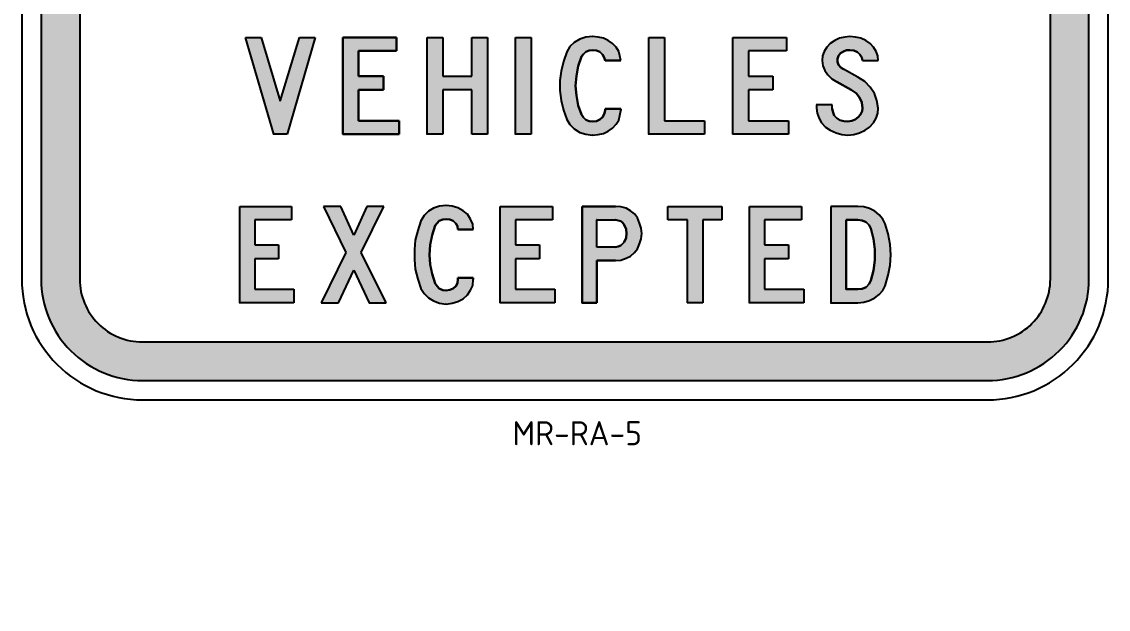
# Model space of a CAD drawing. Extents: x 171 to 284, y 140 to 262.
# Drawn here: x 171.2 to 283.7, y 140.3 to 201.2 of the extents above; entities that cross this region are included whole.
import ezdxf

# ---------------------------------------------------------------- set-up
doc = ezdxf.new("R2010")
doc.units = 0
doc.header["$MEASUREMENT"] = 0
doc.linetypes.add('CENTERX2', pattern=[101.6, 63.5, -12.7, 12.7, -12.7])
doc.layers.get('0').update_dxf_attribs({"linetype": 'CONTINUOUS'})
doc.layers.add('L35', color=3, linetype='CONTINUOUS')
doc.layers.add('T25', color=1, linetype='CONTINUOUS')
doc.styles.add('ISO', font='iso3098b.shx')

msp = doc.modelspace()

# ---------------------------------------------------------------- hatches: boundary and pattern name
at = {"layer": 'T25', "linetype": 'CENTERX2'}
h = msp.add_hatch(color=256, dxfattribs=at)
edge = h.paths.add_edge_path(flags=16)
edge.add_line((183.7, 168.02), (271.2, 168.02))
edge.add_arc((271.2, 174.52), 6.5, 270, 360)
edge.add_line((277.7, 174.52), (277.7, 249.52))
edge.add_arc((271.2, 249.52), 6.5, 0, 90)
edge.add_line((271.2, 256.02), (183.7, 256.02))
edge.add_arc((183.7, 249.52), 6.5, 90, 180)
edge.add_line((177.2, 249.52), (177.2, 174.52))
edge.add_arc((183.7, 174.52), 6.5, 180, 270)
edge = h.paths.add_edge_path()
edge.add_line((183.7, 164.02), (271.2, 164.02))
edge.add_arc((271.2, 174.52), 10.5, 270, 360)
edge.add_line((281.7, 174.52), (281.7, 249.52))
edge.add_arc((271.2, 249.52), 10.5, 0, 90)
edge.add_line((271.2, 260.02), (183.7, 260.02))
edge.add_arc((183.7, 249.52), 10.5, 90, 180)
edge.add_line((173.2, 249.52), (173.2, 174.52))
edge.add_arc((183.7, 174.52), 10.5, 180, 270)
h = msp.add_hatch(color=256, dxfattribs=at)
h.paths.add_polyline_path([(188.37, 246.94), (187.95, 247.23), (188.37, 247.52), (188.72, 247.87), (189.01, 248.29), (189.2, 248.74), (189.3, 249.22), (189.3, 249.7), (189.2, 250.15), (189.04, 250.6), (188.75, 251.02), (188.43, 251.38), (188.02, 251.63), (187.57, 251.86), (187.08, 251.99), (186.57, 252.02), (183.13, 252.02), (183.13, 242.03), (186.7, 242.03), (187.21, 242.06), (187.69, 242.19), (188.14, 242.41), (188.53, 242.7), (188.88, 243.02), (189.14, 243.44), (189.33, 243.89), (189.46, 244.34), (189.46, 244.82), (189.43, 245.3), (189.27, 245.75), (189.04, 246.17), (188.75, 246.59)])
edge = h.paths.add_edge_path(flags=16)
edge.add_line((186.57, 252.02), (186.54, 252.02))
edge.add_line((186.57, 252.02), (186.54, 252.02))
h.paths.add_polyline_path([(186.83, 246.43), (186.47, 246.52), (184.74, 246.52), (184.74, 243.44), (186.7, 243.44), (186.96, 243.47), (187.24, 243.57), (187.44, 243.73), (187.6, 243.92), (187.76, 244.31), (187.82, 244.73), (187.79, 245.14), (187.66, 245.53), (187.44, 245.91), (187.15, 246.24)], flags=16)
h.paths.add_polyline_path([(186.76, 247.97), (187.02, 248.13), (187.31, 248.39), (187.53, 248.71), (187.66, 249.06), (187.69, 249.42), (187.63, 249.77), (187.5, 250.12), (187.34, 250.32), (187.12, 250.48), (186.86, 250.6), (186.57, 250.64), (184.74, 250.64), (184.74, 247.94), (186.47, 247.94)], flags=16)
edge = h.paths.add_edge_path(flags=16)
edge.add_line((186.57, 250.64), (186.54, 250.64))
edge.add_line((186.57, 250.64), (186.54, 250.64))
edge = h.paths.add_edge_path(flags=16)
edge.add_line((187.95, 247.23), (187.92, 247.23))
edge.add_line((188.75, 251.02), (188.72, 251.02))
edge.add_line((186.47, 246.52), (186.44, 246.52))
edge.add_line((187.02, 248.13), (186.99, 248.13))
edge.add_line((187.5, 250.12), (187.47, 250.12))
h.paths.add_polyline_path([(175.79, 153.24), (178.49, 153.24), (178.49, 148.74), (175.79, 148.74)], flags=9)
h = msp.add_hatch(color=256, dxfattribs=at)
h.paths.add_polyline_path([(236.07, 233.15), (236.07, 225.93), (237.43, 225.93), (237.83, 225.98), (238.19, 226.11), (238.51, 226.29), (238.78, 226.56), (238.91, 226.83), (239.23, 227.91), (239.41, 229), (239.41, 230.08), (239.23, 231.16), (238.91, 232.24), (238.78, 232.51), (238.51, 232.79), (238.19, 232.97), (237.83, 233.1), (237.43, 233.15)], flags=16)
h.paths.add_polyline_path([(234.36, 234.54), (234.36, 224.53), (237.43, 224.53), (238.1, 224.58), (238.78, 224.76), (239.36, 225.03), (239.86, 225.39), (240.27, 225.84), (240.54, 226.34), (240.85, 227.24), (241.08, 228.14), (241.21, 229.09), (241.21, 229.99), (241.08, 230.94), (240.85, 231.84), (240.54, 232.74), (240.27, 233.24), (239.86, 233.69), (239.36, 234.05), (238.78, 234.32), (238.1, 234.45), (237.43, 234.54)])
edge = h.paths.add_edge_path()
edge.add_line((236.07, 225.93), (236.03, 225.93))
edge.add_line((234.36, 224.53), (234.31, 224.53))
h.paths.add_polyline_path([(259.28, 144.84), (265.61, 144.84), (265.61, 140.34), (259.28, 140.34)], flags=9)
h = msp.add_hatch(color=256, dxfattribs=at)
h.paths.add_polyline_path([(198.68, 189.53), (197.29, 189.53), (194.35, 199.55), (195.98, 199.55), (197.96, 192.96), (199.95, 199.55), (201.57, 199.55)])
h.paths.add_polyline_path([(223.94, 189.53), (222.32, 189.53), (222.32, 199.55), (223.94, 199.55)])
h.paths.add_polyline_path([(214.79, 189.53), (213.16, 189.53), (213.16, 199.55), (214.79, 199.55), (214.79, 195.53), (217.81, 195.53), (217.81, 199.55), (219.43, 199.55), (219.43, 189.53), (217.81, 189.53), (217.81, 194.13), (214.79, 194.13)])
h.paths.add_polyline_path([(250.59, 189.53), (244.82, 189.53), (244.82, 199.55), (250.37, 199.55), (250.37, 198.15), (246.45, 198.15), (246.45, 195.53), (248.97, 195.53), (248.97, 194.13), (246.45, 194.13), (246.45, 190.93), (250.59, 190.93)])
h.paths.add_polyline_path([(241.89, 189.53), (236.12, 189.53), (236.12, 199.55), (237.74, 199.55), (237.74, 190.93), (241.89, 190.93)])
edge = h.paths.add_edge_path()
edge.add_line((197.29, 189.53), (197.24, 189.53))
edge.add_line((222.32, 189.53), (222.27, 189.53))
edge.add_line((213.16, 189.53), (213.12, 189.53))
edge.add_line((244.82, 189.53), (244.78, 189.53))
edge.add_line((236.12, 189.53), (236.07, 189.53))
for points in [[(208.65, 195.53), (206.08, 195.53), (206.08, 198.15), (210, 198.15), (210, 199.55), (204.46, 199.55), (204.46, 189.53), (210.28, 189.53), (210.28, 190.93), (206.08, 190.93), (206.08, 194.13), (208.65, 194.13)], [(228.63, 195.58), (228.81, 196.57), (229.17, 197.56), (229.35, 197.83), (229.62, 198.06), (229.94, 198.19), (230.3, 198.24), (230.71, 198.19), (231.07, 198.06), (231.34, 197.79), (231.52, 197.47), (231.61, 197.16), (233.23, 197.16), (233.14, 197.65), (233.01, 198.1), (232.74, 198.55), (232.37, 198.92), (231.92, 199.23), (231.43, 199.46), (230.89, 199.59), (230.3, 199.64), (229.62, 199.59), (228.99, 199.37), (228.41, 199.01), (227.95, 198.6), (227.64, 198.06), (227.28, 197.07), (227.05, 196.07), (226.92, 195.08), (226.92, 194.04), (227.05, 193.01), (227.28, 192.01), (227.64, 191.07), (227.95, 190.53), (228.41, 190.08), (228.99, 189.71), (229.62, 189.53), (230.3, 189.44), (230.89, 189.49), (231.43, 189.62), (231.92, 189.85), (232.37, 190.17), (232.74, 190.57), (233.01, 190.98), (233.14, 191.47), (233.23, 191.97), (233.23, 192.15), (233.19, 192.15), (231.61, 192.15), (231.61, 191.97), (231.52, 191.61), (231.34, 191.29), (231.07, 191.07), (230.71, 190.89), (230.3, 190.84), (229.94, 190.89), (229.62, 191.02), (229.35, 191.25), (229.17, 191.56), (228.81, 192.51), (228.63, 193.55), (228.54, 194.54)], [(256.28, 196.25), (256.01, 196.43), (255.78, 196.71), (255.65, 197.02), (255.65, 197.34), (255.78, 197.65), (255.96, 197.92), (256.28, 198.1), (256.59, 198.24), (256.95, 198.24), (257.36, 198.19), (257.72, 198.01), (257.99, 197.79), (258.17, 197.47), (258.26, 197.16), (259.89, 197.16), (259.84, 197.65), (259.66, 198.1), (259.39, 198.55), (259.03, 198.92), (258.58, 199.23), (258.08, 199.46), (257.54, 199.59), (256.95, 199.64), (256.41, 199.59), (255.87, 199.46), (255.38, 199.23), (254.92, 198.92), (254.56, 198.55), (254.29, 198.1), (254.11, 197.65), (254.07, 197.16), (254.16, 196.61), (254.34, 196.12), (254.65, 195.67), (255.06, 195.26), (255.6, 194.95), (257.09, 194.13), (257.59, 193.77), (257.95, 193.32), (258.17, 192.83), (258.26, 192.24), (258.22, 191.92), (258.04, 191.56), (257.81, 191.29), (257.5, 191.07), (257.13, 190.93), (256.73, 190.84), (256.32, 190.89), (255.92, 190.98), (255.6, 191.2), (255.33, 191.47), (255.2, 191.79), (255.1, 192.15), (255.1, 192.56), (253.48, 192.56), (253.48, 192.24), (253.57, 191.7), (253.75, 191.16), (254.02, 190.71), (254.43, 190.26), (254.92, 189.94), (255.51, 189.67), (256.1, 189.49), (256.73, 189.44), (257.36, 189.49), (257.95, 189.67), (258.53, 189.94), (258.98, 190.26), (259.39, 190.71), (259.66, 191.2), (259.84, 191.7), (259.89, 192.24), (259.75, 193.01), (259.48, 193.73), (259.03, 194.4), (258.49, 194.99), (257.77, 195.44)], [(213.7, 179.07), (214.02, 180.06), (214.2, 180.33), (214.42, 180.56), (214.79, 180.69), (215.15, 180.74), (215.51, 180.69), (215.87, 180.56), (216.14, 180.29), (216.32, 180.02), (216.36, 179.66), (217.94, 179.66), (217.9, 180.2), (217.67, 180.74), (217.36, 181.24), (216.9, 181.6), (216.36, 181.91), (215.78, 182.09), (215.15, 182.14), (214.47, 182.09), (213.84, 181.87), (213.3, 181.55), (212.85, 181.1), (212.53, 180.56), (212.21, 179.57), (211.94, 178.57), (211.85, 177.58), (211.85, 176.55), (211.94, 175.55), (212.21, 174.52), (212.53, 173.57), (212.85, 173.03), (213.3, 172.58), (213.84, 172.26), (214.47, 172.04), (215.15, 171.94), (215.78, 172.04), (216.36, 172.22), (216.9, 172.49), (217.36, 172.89), (217.67, 173.39), (217.9, 173.88), (217.94, 174.47), (217.94, 174.65), (217.9, 174.65), (216.36, 174.65), (216.36, 174.47), (216.32, 174.11), (216.14, 173.79), (215.87, 173.57), (215.51, 173.43), (215.15, 173.34), (214.79, 173.39), (214.42, 173.57), (214.2, 173.79), (214.02, 174.06), (213.7, 175.06), (213.48, 176.05), (213.43, 177.04), (213.48, 178.08)]]:
    msp.add_hatch(color=256, dxfattribs=at).paths.add_polyline_path(points)
h = msp.add_hatch(color=256, dxfattribs=at)
h.paths.add_polyline_path([(205.58, 175.46), (207.16, 172.08), (208.92, 172.08), (206.35, 177.27), (208.7, 182.05), (206.94, 182.05), (205.58, 179.07), (204.23, 182.05), (202.43, 182.05), (204.77, 177.27), (202.2, 172.08), (204.01, 172.08)])
h.paths.add_polyline_path([(199.36, 172.08), (193.77, 172.08), (193.77, 182.05), (199.14, 182.05), (199.14, 180.65), (195.35, 180.65), (195.35, 178.08), (197.78, 178.08), (197.78, 176.64), (195.35, 176.64), (195.35, 173.48), (199.36, 173.48)])
h.paths.add_polyline_path([(226.38, 172.08), (220.74, 172.08), (220.74, 182.05), (226.15, 182.05), (226.15, 180.65), (222.32, 180.65), (222.32, 178.08), (224.8, 178.08), (224.8, 176.64), (222.32, 176.64), (222.32, 173.48), (226.38, 173.48)])
h.paths.add_polyline_path([(252.17, 172.08), (246.54, 172.08), (246.54, 182.05), (251.95, 182.05), (251.95, 180.65), (248.11, 180.65), (248.11, 178.08), (250.59, 178.08), (250.59, 176.64), (248.11, 176.64), (248.11, 173.48), (252.17, 173.48)])
h.paths.add_polyline_path([(241.71, 172.08), (240.13, 172.08), (240.13, 180.65), (238.1, 180.65), (238.1, 182.05), (243.69, 182.05), (243.69, 180.65), (241.71, 180.65)])
edge = h.paths.add_edge_path()
edge.add_line((207.16, 172.08), (207.12, 172.08))
edge.add_line((193.77, 172.08), (193.72, 172.08))
edge.add_line((220.74, 172.08), (220.69, 172.08))
edge.add_line((246.54, 172.08), (246.49, 172.08))
edge.add_line((240.13, 172.08), (240.09, 172.08))
h = msp.add_hatch(color=256, dxfattribs=at)
h.paths.add_polyline_path([(234.63, 177.27), (234.95, 177.67), (235.17, 178.17), (235.35, 178.71), (235.4, 179.25), (235.35, 179.79), (235.17, 180.33), (234.95, 180.87), (234.63, 181.28), (234.22, 181.6), (233.77, 181.87), (233.23, 182), (232.69, 182.05), (232.64, 182.05), (229.22, 182.05), (229.22, 172.08), (230.75, 172.08), (230.75, 176.45), (232.69, 176.45), (233.23, 176.5), (233.77, 176.68), (234.22, 176.91)])
h.paths.add_polyline_path([(230.75, 177.85), (230.75, 180.65), (232.69, 180.65), (232.96, 180.6), (233.23, 180.51), (233.41, 180.38), (233.59, 180.15), (233.77, 179.7), (233.82, 179.25), (233.77, 178.8), (233.59, 178.35), (233.41, 178.17), (233.23, 177.99), (232.96, 177.9), (232.69, 177.85)], flags=16)
h = msp.add_hatch(color=256, dxfattribs=at)
h.paths.add_polyline_path([(261.1, 178.12), (260.92, 179.21), (260.61, 180.24), (260.34, 180.74), (259.98, 181.19), (259.52, 181.55), (258.98, 181.82), (258.4, 182), (257.77, 182.05), (254.97, 182.05), (254.97, 172.08), (257.77, 172.08), (258.4, 172.13), (258.98, 172.31), (259.52, 172.58), (259.98, 172.94), (260.34, 173.34), (260.61, 173.84), (260.92, 174.92), (261.1, 175.96), (261.19, 177.04)])
h.paths.add_polyline_path([(256.55, 180.65), (257.77, 180.65), (258.22, 180.6), (258.62, 180.42), (258.94, 180.11), (259.12, 179.75), (259.39, 178.71), (259.52, 177.58), (259.52, 176.5), (259.39, 175.42), (259.12, 174.38), (258.94, 174.02), (258.62, 173.7), (258.22, 173.52), (257.77, 173.48), (256.55, 173.48)], flags=16)

# ---------------------------------------------------------------- linework, layer by layer
at = {"color": 1}
for p, q in [((197.29, 189.53), (194.35, 199.55)), ((194.35, 199.55), (195.98, 199.55)), ((195.98, 199.55), (197.96, 192.96)), ((197.96, 192.96), (199.95, 199.55)), ((201.57, 199.55), (198.68, 189.53)), ((199.95, 199.55), (201.57, 199.55)), ((204.46, 189.53), (204.46, 199.55)), ((204.46, 199.55), (210, 199.55)), ((210, 199.55), (210, 198.15)), ((213.16, 189.53), (213.16, 199.55)), ((213.16, 199.55), (214.79, 199.55)), ((214.79, 199.55), (214.79, 195.53)), ((217.81, 195.53), (217.81, 199.55)), ((217.81, 199.55), (219.43, 199.55)), ((219.43, 199.55), (219.43, 189.53)), ((222.32, 189.53), (222.32, 199.55)), ((222.32, 199.55), (223.94, 199.55)), ((223.94, 199.55), (223.94, 189.53)), ((228.99, 199.37), (228.41, 199.01)), ((229.62, 199.59), (228.99, 199.37)), ((230.3, 199.64), (229.62, 199.59)), ((230.3, 199.64), (230.25, 199.64)), ((230.89, 199.59), (230.3, 199.64)), ((231.43, 199.46), (230.89, 199.59)), ((231.92, 199.23), (231.43, 199.46)), ((232.37, 198.92), (231.92, 199.23)), ((236.12, 189.53), (236.12, 199.55)), ((236.12, 199.55), (237.74, 199.55)), ((237.74, 199.55), (237.74, 190.93)), ((244.82, 189.53), (244.82, 199.55)), ((244.82, 199.55), (250.37, 199.55)), ((250.37, 199.55), (250.37, 198.15)), ((255.38, 199.23), (254.92, 198.92)), ((255.87, 199.46), (255.38, 199.23)), ((256.41, 199.59), (255.87, 199.46)), ((256.95, 199.64), (256.41, 199.59)), ((257.54, 199.59), (256.95, 199.64)), ((258.08, 199.46), (257.54, 199.59)), ((258.58, 199.23), (258.08, 199.46)), ((259.03, 198.92), (258.58, 199.23)), ((210, 198.15), (206.08, 198.15)), ((206.08, 198.15), (206.08, 195.53)), ((227.64, 198.06), (227.28, 197.07)), ((227.64, 198.06), (227.59, 198.06)), ((227.95, 198.6), (227.64, 198.06)), ((228.41, 199.01), (227.95, 198.6)), ((229.62, 198.06), (229.35, 197.83)), ((229.94, 198.19), (229.62, 198.06)), ((230.3, 198.24), (229.94, 198.19)), ((230.71, 198.19), (230.3, 198.24)), ((231.07, 198.06), (230.71, 198.19)), ((231.34, 197.79), (231.07, 198.06)), ((232.74, 198.55), (232.37, 198.92)), ((233.01, 198.1), (232.74, 198.55)), ((233.14, 197.65), (233.01, 198.1)), ((250.37, 198.15), (246.45, 198.15)), ((246.45, 198.15), (246.45, 195.53)), ((254.29, 198.1), (254.11, 197.65)), ((254.56, 198.55), (254.29, 198.1)), ((254.92, 198.92), (254.56, 198.55)), ((256.28, 198.1), (255.96, 197.92)), ((256.59, 198.24), (256.28, 198.1)), ((256.95, 198.24), (256.59, 198.24)), ((256.95, 198.24), (256.91, 198.24)), ((257.36, 198.19), (256.95, 198.24)), ((257.72, 198.01), (257.36, 198.19)), ((257.99, 197.79), (257.72, 198.01)), ((259.39, 198.55), (259.03, 198.92)), ((259.66, 198.1), (259.39, 198.55)), ((259.84, 197.65), (259.66, 198.1)), ((227.28, 197.07), (227.05, 196.07)), ((229.17, 197.56), (228.81, 196.57)), ((229.35, 197.83), (229.17, 197.56)), ((231.52, 197.47), (231.34, 197.79)), ((231.61, 197.16), (231.52, 197.47)), ((233.23, 197.16), (231.61, 197.16)), ((233.23, 197.16), (233.14, 197.65)), ((254.11, 197.65), (254.07, 197.16)), ((254.07, 197.16), (254.16, 196.61)), ((255.78, 197.65), (255.65, 197.34)), ((255.65, 197.34), (255.65, 197.02)), ((255.65, 197.02), (255.78, 196.71)), ((255.96, 197.92), (255.78, 197.65)), ((258.17, 197.47), (257.99, 197.79)), ((258.26, 197.16), (258.17, 197.47)), ((258.26, 197.16), (259.89, 197.16)), ((259.89, 197.16), (259.84, 197.65)), ((227.05, 196.07), (226.92, 195.08)), ((228.81, 196.57), (228.63, 195.58)), ((254.16, 196.61), (254.34, 196.12)), ((254.34, 196.12), (254.65, 195.67)), ((255.78, 196.71), (256.01, 196.43)), ((256.01, 196.43), (256.28, 196.25)), ((256.28, 196.25), (256.23, 196.25)), ((256.28, 196.25), (256.23, 196.25)), ((257.77, 195.44), (256.28, 196.25)), ((206.08, 195.53), (208.65, 195.53)), ((208.65, 195.53), (208.65, 194.13)), ((214.79, 195.53), (217.81, 195.53)), ((226.92, 195.08), (226.92, 194.04)), ((228.63, 195.58), (228.54, 194.54)), ((246.45, 195.53), (248.97, 195.53)), ((248.97, 195.53), (248.97, 194.13)), ((254.65, 195.67), (255.06, 195.26)), ((255.06, 195.26), (255.6, 194.95)), ((255.6, 194.95), (255.56, 194.95)), ((255.6, 194.95), (255.56, 194.95)), ((257.09, 194.13), (255.6, 194.95)), ((258.49, 194.99), (257.77, 195.44)), ((259.03, 194.4), (258.49, 194.99)), ((208.65, 194.13), (206.08, 194.13)), ((206.08, 194.13), (206.08, 190.93)), ((217.81, 194.13), (214.79, 194.13)), ((214.79, 194.13), (214.79, 189.53)), ((217.81, 189.53), (217.81, 194.13)), ((226.92, 194.04), (227.05, 193.01)), ((228.54, 194.54), (228.63, 193.55)), ((228.63, 193.55), (228.81, 192.51)), ((248.97, 194.13), (246.45, 194.13)), ((246.45, 194.13), (246.45, 190.93)), ((257.09, 194.13), (257.04, 194.13)), ((257.59, 193.77), (257.09, 194.13)), ((257.95, 193.32), (257.59, 193.77)), ((259.48, 193.73), (259.03, 194.4)), ((259.75, 193.01), (259.48, 193.73)), ((227.05, 193.01), (227.28, 192.01)), ((228.81, 192.51), (229.17, 191.56)), ((253.48, 192.56), (253.44, 192.56)), ((253.48, 192.56), (253.48, 192.24)), ((255.1, 192.56), (253.48, 192.56)), ((255.1, 192.15), (255.1, 192.56)), ((258.17, 192.83), (257.95, 193.32)), ((258.26, 192.24), (258.17, 192.83)), ((259.89, 192.24), (259.75, 193.01)), ((227.28, 192.01), (227.64, 191.07)), ((229.17, 191.56), (229.35, 191.25)), ((231.07, 191.07), (231.34, 191.29)), ((231.34, 191.29), (231.52, 191.61)), ((231.52, 191.61), (231.61, 191.97)), ((231.61, 191.97), (231.61, 192.15)), ((231.61, 192.15), (233.23, 192.15)), ((233.01, 190.98), (233.14, 191.47)), ((233.14, 191.47), (233.23, 191.97)), ((233.23, 192.15), (233.19, 192.15)), ((233.23, 191.97), (233.19, 191.97)), ((233.23, 191.97), (233.19, 191.97)), ((233.23, 192.15), (233.23, 191.97)), ((253.48, 192.24), (253.57, 191.7)), ((253.57, 191.7), (253.75, 191.16)), ((255.1, 192.15), (255.2, 191.79)), ((255.2, 191.79), (255.33, 191.47)), ((255.33, 191.47), (255.6, 191.2)), ((257.5, 191.07), (257.81, 191.29)), ((257.81, 191.29), (258.04, 191.56)), ((258.04, 191.56), (258.22, 191.92)), ((258.22, 191.92), (258.26, 192.24)), ((258.26, 192.24), (258.22, 192.24)), ((259.66, 191.2), (259.84, 191.7)), ((259.84, 191.7), (259.89, 192.24)), ((206.08, 190.93), (210.28, 190.93)), ((210.28, 190.93), (210.28, 189.53)), ((227.64, 191.07), (227.59, 191.07)), ((227.64, 191.07), (227.95, 190.53)), ((227.95, 190.53), (228.41, 190.08)), ((229.35, 191.25), (229.62, 191.02)), ((229.62, 191.02), (229.94, 190.89)), ((229.94, 190.89), (230.3, 190.84)), ((230.3, 190.84), (230.71, 190.89)), ((230.71, 190.89), (231.07, 191.07)), ((231.92, 189.85), (232.37, 190.17)), ((232.37, 190.17), (232.74, 190.57)), ((232.74, 190.57), (233.01, 190.98)), ((237.74, 190.93), (241.89, 190.93)), ((241.89, 190.93), (241.89, 189.53)), ((246.45, 190.93), (250.59, 190.93)), ((250.59, 190.93), (250.59, 189.53)), ((253.75, 191.16), (254.02, 190.71)), ((254.02, 190.71), (254.43, 190.26)), ((254.43, 190.26), (254.92, 189.94)), ((255.6, 191.2), (255.92, 190.98)), ((255.92, 190.98), (256.32, 190.89)), ((256.32, 190.89), (256.73, 190.84)), ((256.73, 190.84), (256.68, 190.84)), ((256.73, 190.84), (257.13, 190.93)), ((257.13, 190.93), (257.5, 191.07)), ((258.53, 189.94), (258.98, 190.26)), ((258.98, 190.26), (259.39, 190.71)), ((259.39, 190.71), (259.66, 191.2)), ((197.29, 189.53), (197.24, 189.53)), ((198.68, 189.53), (197.29, 189.53)), ((204.46, 189.53), (204.41, 189.53)), ((210.28, 189.53), (204.46, 189.53)), ((213.16, 189.53), (213.12, 189.53)), ((214.79, 189.53), (213.16, 189.53)), ((219.43, 189.53), (217.81, 189.53)), ((222.32, 189.53), (222.27, 189.53)), ((223.94, 189.53), (222.32, 189.53)), ((228.41, 190.08), (228.99, 189.71)), ((228.99, 189.71), (229.62, 189.53)), ((229.62, 189.53), (230.3, 189.44)), ((230.3, 189.44), (230.25, 189.44)), ((230.3, 189.44), (230.89, 189.49)), ((230.89, 189.49), (231.43, 189.62)), ((231.43, 189.62), (231.92, 189.85)), ((236.12, 189.53), (236.07, 189.53)), ((241.89, 189.53), (236.12, 189.53)), ((244.82, 189.53), (244.78, 189.53)), ((250.59, 189.53), (244.82, 189.53)), ((254.92, 189.94), (255.51, 189.67)), ((255.51, 189.67), (256.1, 189.49)), ((256.1, 189.49), (256.73, 189.44)), ((256.73, 189.44), (257.36, 189.49)), ((257.36, 189.49), (257.95, 189.67)), ((257.95, 189.67), (258.53, 189.94)), ((193.77, 172.08), (193.77, 182.05)), ((193.77, 182.05), (199.14, 182.05)), ((199.14, 182.05), (199.14, 180.65)), ((204.23, 182.05), (202.43, 182.05)), ((202.43, 182.05), (204.77, 177.27)), ((205.58, 179.07), (204.23, 182.05)), ((206.94, 182.05), (205.58, 179.07)), ((206.35, 177.27), (208.7, 182.05)), ((208.7, 182.05), (206.94, 182.05)), ((213.3, 181.55), (212.85, 181.1)), ((213.84, 181.87), (213.3, 181.55)), ((214.47, 182.09), (213.84, 181.87)), ((215.15, 182.14), (214.47, 182.09)), ((215.15, 182.14), (215.1, 182.14)), ((215.78, 182.09), (215.15, 182.14)), ((216.36, 181.91), (215.78, 182.09)), ((216.9, 181.6), (216.36, 181.91)), ((217.36, 181.24), (216.9, 181.6)), ((217.67, 180.74), (217.36, 181.24)), ((220.74, 172.08), (220.74, 182.05)), ((220.74, 182.05), (226.15, 182.05)), ((226.15, 182.05), (226.15, 180.65)), ((229.22, 172.08), (229.22, 182.05)), ((229.22, 182.05), (232.69, 182.05)), ((232.69, 182.05), (232.64, 182.05)), ((232.69, 182.05), (232.64, 182.05)), ((233.23, 182), (232.69, 182.05)), ((233.77, 181.87), (233.23, 182)), ((234.22, 181.6), (233.77, 181.87)), ((234.63, 181.28), (234.22, 181.6)), ((234.95, 180.87), (234.63, 181.28)), ((238.1, 180.65), (238.1, 182.05)), ((238.1, 182.05), (243.69, 182.05)), ((243.69, 182.05), (243.69, 180.65)), ((246.54, 172.08), (246.54, 182.05)), ((246.54, 182.05), (251.95, 182.05)), ((251.95, 182.05), (251.95, 180.65)), ((257.77, 182.05), (254.97, 182.05)), ((254.97, 182.05), (254.97, 172.08)), ((258.4, 182), (257.77, 182.05)), ((258.98, 181.82), (258.4, 182)), ((259.52, 181.55), (258.98, 181.82)), ((259.98, 181.19), (259.52, 181.55)), ((260.34, 180.74), (259.98, 181.19)), ((199.14, 180.65), (195.35, 180.65)), ((195.35, 180.65), (195.35, 178.08)), ((212.53, 180.56), (212.21, 179.57)), ((212.53, 180.56), (212.48, 180.56)), ((212.85, 181.1), (212.53, 180.56)), ((214.02, 180.06), (213.7, 179.07)), ((214.2, 180.33), (214.02, 180.06)), ((214.42, 180.56), (214.2, 180.33)), ((214.79, 180.69), (214.42, 180.56)), ((215.15, 180.74), (214.79, 180.69)), ((215.51, 180.69), (215.15, 180.74)), ((215.87, 180.56), (215.51, 180.69)), ((216.14, 180.29), (215.87, 180.56)), ((216.32, 180.02), (216.14, 180.29)), ((216.36, 179.66), (216.32, 180.02)), ((217.9, 180.2), (217.67, 180.74)), ((217.94, 179.66), (217.9, 180.2)), ((226.15, 180.65), (222.32, 180.65)), ((222.32, 180.65), (222.32, 178.08)), ((230.75, 180.65), (230.71, 180.65)), ((230.75, 180.65), (232.69, 180.65)), ((230.75, 177.85), (230.75, 180.65)), ((232.69, 180.65), (232.64, 180.65)), ((232.69, 180.65), (232.64, 180.65)), ((232.96, 180.6), (232.69, 180.65)), ((233.23, 180.51), (232.96, 180.6)), ((233.41, 180.38), (233.23, 180.51)), ((233.59, 180.15), (233.41, 180.38)), ((233.59, 180.15), (233.55, 180.15)), ((233.77, 179.7), (233.59, 180.15)), ((234.95, 180.87), (234.9, 180.87)), ((235.17, 180.33), (234.95, 180.87)), ((235.35, 179.79), (235.17, 180.33)), ((240.13, 180.65), (238.1, 180.65)), ((240.13, 172.08), (240.13, 180.65)), ((243.69, 180.65), (241.71, 180.65)), ((241.71, 180.65), (241.71, 172.08)), ((251.95, 180.65), (248.11, 180.65)), ((248.11, 180.65), (248.11, 178.08)), ((257.77, 180.65), (256.55, 180.65)), ((256.55, 180.65), (256.55, 173.48)), ((258.22, 180.6), (257.77, 180.65)), ((258.62, 180.42), (258.22, 180.6)), ((258.94, 180.11), (258.62, 180.42)), ((259.12, 179.75), (258.94, 180.11)), ((260.61, 180.24), (260.34, 180.74)), ((260.92, 179.21), (260.61, 180.24)), ((212.21, 179.57), (211.94, 178.57)), ((213.7, 179.07), (213.48, 178.08)), ((217.94, 179.66), (216.36, 179.66)), ((233.82, 179.25), (233.77, 179.7)), ((233.77, 178.8), (233.82, 179.25)), ((235.4, 179.25), (235.35, 179.79)), ((235.35, 178.71), (235.4, 179.25)), ((259.39, 178.71), (259.12, 179.75)), ((261.1, 178.12), (260.92, 179.21)), ((195.35, 178.08), (197.78, 178.08)), ((197.78, 178.08), (197.78, 176.64)), ((211.94, 178.57), (211.85, 177.58)), ((213.48, 178.08), (213.43, 177.04)), ((222.32, 178.08), (224.8, 178.08)), ((224.8, 178.08), (224.8, 176.64)), ((232.69, 177.85), (230.75, 177.85)), ((232.69, 177.85), (232.96, 177.9)), ((232.96, 177.9), (233.23, 177.99)), ((233.23, 177.99), (233.41, 178.17)), ((233.41, 178.17), (233.59, 178.35)), ((233.59, 178.35), (233.55, 178.35)), ((233.59, 178.35), (233.77, 178.8)), ((234.95, 177.67), (235.17, 178.17)), ((235.17, 178.17), (235.35, 178.71)), ((248.11, 178.08), (250.59, 178.08)), ((250.59, 178.08), (250.59, 176.64)), ((259.52, 177.58), (259.39, 178.71)), ((261.19, 177.04), (261.1, 178.12)), ((197.78, 176.64), (195.35, 176.64)), ((195.35, 176.64), (195.35, 173.48)), ((204.77, 177.27), (202.2, 172.08)), ((208.92, 172.08), (206.35, 177.27)), ((211.85, 177.58), (211.85, 176.55)), ((213.43, 177.04), (213.48, 176.05)), ((224.8, 176.64), (222.32, 176.64)), ((222.32, 176.64), (222.32, 173.48)), ((233.23, 176.5), (233.77, 176.68)), ((233.77, 176.68), (234.22, 176.91)), ((234.22, 176.91), (234.63, 177.27)), ((234.63, 177.27), (234.95, 177.67)), ((234.95, 177.67), (234.9, 177.67)), ((250.59, 176.64), (248.11, 176.64)), ((248.11, 176.64), (248.11, 173.48)), ((259.52, 176.5), (259.52, 177.58)), ((261.1, 175.96), (261.19, 177.04)), ((211.85, 176.55), (211.94, 175.55)), ((211.94, 175.55), (212.21, 174.52)), ((213.48, 176.05), (213.7, 175.06)), ((232.69, 176.45), (230.75, 176.45)), ((230.75, 176.45), (230.75, 172.08)), ((232.69, 176.45), (233.23, 176.5)), ((259.39, 175.42), (259.52, 176.5)), ((260.92, 174.92), (261.1, 175.96)), ((204.01, 172.08), (205.58, 175.46)), ((205.58, 175.46), (207.16, 172.08)), ((212.21, 174.52), (212.53, 173.57)), ((213.7, 175.06), (214.02, 174.06)), ((216.32, 174.11), (216.36, 174.47)), ((216.36, 174.47), (216.36, 174.65)), ((216.36, 174.65), (217.94, 174.65)), ((217.94, 174.65), (217.9, 174.65)), ((217.94, 174.47), (217.9, 174.47)), ((217.9, 173.88), (217.94, 174.47)), ((217.94, 174.47), (217.9, 174.47)), ((217.94, 174.65), (217.94, 174.47)), ((258.94, 174.02), (259.12, 174.38)), ((259.12, 174.38), (259.39, 175.42)), ((260.61, 173.84), (260.92, 174.92)), ((195.35, 173.48), (199.36, 173.48)), ((199.36, 173.48), (199.36, 172.08)), ((212.53, 173.57), (212.48, 173.57)), ((212.53, 173.57), (212.85, 173.03)), ((214.02, 174.06), (214.2, 173.79)), ((214.2, 173.79), (214.42, 173.57)), ((214.42, 173.57), (214.79, 173.39)), ((214.79, 173.39), (215.15, 173.34)), ((215.15, 173.34), (215.51, 173.43)), ((215.51, 173.43), (215.87, 173.57)), ((215.87, 173.57), (216.14, 173.79)), ((216.14, 173.79), (216.32, 174.11)), ((217.36, 172.89), (217.67, 173.39)), ((217.67, 173.39), (217.9, 173.88)), ((222.32, 173.48), (226.38, 173.48)), ((226.38, 173.48), (226.38, 172.08)), ((248.11, 173.48), (252.17, 173.48)), ((252.17, 173.48), (252.17, 172.08)), ((256.55, 173.48), (256.5, 173.48)), ((256.55, 173.48), (257.77, 173.48)), ((257.77, 173.48), (258.22, 173.52)), ((258.22, 173.52), (258.62, 173.7)), ((258.62, 173.7), (258.94, 174.02)), ((259.98, 172.94), (260.34, 173.34)), ((260.34, 173.34), (260.61, 173.84)), ((212.85, 173.03), (213.3, 172.58)), ((213.3, 172.58), (213.84, 172.26)), ((213.84, 172.26), (214.47, 172.04)), ((215.78, 172.04), (216.36, 172.22)), ((216.36, 172.22), (216.9, 172.49)), ((216.9, 172.49), (217.36, 172.89)), ((257.77, 172.08), (258.4, 172.13)), ((258.4, 172.13), (258.98, 172.31)), ((258.98, 172.31), (259.52, 172.58)), ((259.52, 172.58), (259.98, 172.94)), ((193.77, 172.08), (193.72, 172.08)), ((199.36, 172.08), (193.77, 172.08)), ((202.2, 172.08), (204.01, 172.08)), ((207.16, 172.08), (207.12, 172.08)), ((207.16, 172.08), (208.92, 172.08)), ((214.47, 172.04), (215.15, 171.94)), ((215.15, 171.94), (215.1, 171.94)), ((215.15, 171.94), (215.78, 172.04)), ((220.74, 172.08), (220.69, 172.08)), ((226.38, 172.08), (220.74, 172.08)), ((229.22, 172.08), (229.17, 172.08)), ((230.75, 172.08), (229.22, 172.08)), ((240.13, 172.08), (240.09, 172.08)), ((241.71, 172.08), (240.13, 172.08)), ((246.54, 172.08), (246.49, 172.08)), ((252.17, 172.08), (246.54, 172.08)), ((254.97, 172.08), (254.92, 172.08)), ((254.97, 172.08), (257.77, 172.08))]:
    msp.add_line(p, q, dxfattribs=at)
at = {"layer": 'L35'}
for points in [[(183.7, 162.02), (271.2, 162.02, 0.414214), (283.7, 174.52), (283.7, 249.52, 0.414214), (271.2, 262.02), (183.7, 262.02, 0.414214), (171.2, 249.52), (171.2, 174.52, 0.414214)], [(183.7, 164.02), (271.2, 164.02, 0.414214), (281.7, 174.52), (281.7, 249.52, 0.414214), (271.2, 260.02), (183.7, 260.02, 0.414214), (173.2, 249.52), (173.2, 174.52, 0.414214)], [(183.7, 168.02), (271.2, 168.02, 0.414214), (277.7, 174.52), (277.7, 249.52, 0.414214), (271.2, 256.02), (183.7, 256.02, 0.414214), (177.2, 249.52), (177.2, 174.52, 0.414214)]]:
    msp.add_lwpolyline(points, format="xyb", close=True, dxfattribs=at)
at = {"layer": 'T25', "linetype": 'CENTERX2'}
for points in [[(208.65, 195.53), (206.08, 195.53), (206.08, 198.15), (210, 198.15), (210, 199.55), (204.46, 199.55), (204.46, 189.53), (210.28, 189.53), (210.28, 190.93), (206.08, 190.93), (206.08, 194.13), (208.65, 194.13)], [(228.63, 195.58), (228.81, 196.57), (229.17, 197.56), (229.35, 197.83), (229.62, 198.06), (229.94, 198.19), (230.3, 198.24), (230.71, 198.19), (231.07, 198.06), (231.34, 197.79), (231.52, 197.47), (231.61, 197.16), (233.23, 197.16), (233.14, 197.65), (233.01, 198.1), (232.74, 198.55), (232.37, 198.92), (231.92, 199.23), (231.43, 199.46), (230.89, 199.59), (230.3, 199.64), (229.62, 199.59), (228.99, 199.37), (228.41, 199.01), (227.95, 198.6), (227.64, 198.06), (227.28, 197.07), (227.05, 196.07), (226.92, 195.08), (226.92, 194.04), (227.05, 193.01), (227.28, 192.01), (227.64, 191.07), (227.95, 190.53), (228.41, 190.08), (228.99, 189.71), (229.62, 189.53), (230.3, 189.44), (230.89, 189.49), (231.43, 189.62), (231.92, 189.85), (232.37, 190.17), (232.74, 190.57), (233.01, 190.98), (233.14, 191.47), (233.23, 191.97), (233.23, 192.15), (233.19, 192.15), (231.61, 192.15), (231.61, 191.97), (231.52, 191.61), (231.34, 191.29), (231.07, 191.07), (230.71, 190.89), (230.3, 190.84), (229.94, 190.89), (229.62, 191.02), (229.35, 191.25), (229.17, 191.56), (228.81, 192.51), (228.63, 193.55), (228.54, 194.54)], [(256.28, 196.25), (256.01, 196.43), (255.78, 196.71), (255.65, 197.02), (255.65, 197.34), (255.78, 197.65), (255.96, 197.92), (256.28, 198.1), (256.59, 198.24), (256.95, 198.24), (257.36, 198.19), (257.72, 198.01), (257.99, 197.79), (258.17, 197.47), (258.26, 197.16), (259.89, 197.16), (259.84, 197.65), (259.66, 198.1), (259.39, 198.55), (259.03, 198.92), (258.58, 199.23), (258.08, 199.46), (257.54, 199.59), (256.95, 199.64), (256.41, 199.59), (255.87, 199.46), (255.38, 199.23), (254.92, 198.92), (254.56, 198.55), (254.29, 198.1), (254.11, 197.65), (254.07, 197.16), (254.16, 196.61), (254.34, 196.12), (254.65, 195.67), (255.06, 195.26), (255.6, 194.95), (257.09, 194.13), (257.59, 193.77), (257.95, 193.32), (258.17, 192.83), (258.26, 192.24), (258.22, 191.92), (258.04, 191.56), (257.81, 191.29), (257.5, 191.07), (257.13, 190.93), (256.73, 190.84), (256.32, 190.89), (255.92, 190.98), (255.6, 191.2), (255.33, 191.47), (255.2, 191.79), (255.1, 192.15), (255.1, 192.56), (253.48, 192.56), (253.48, 192.24), (253.57, 191.7), (253.75, 191.16), (254.02, 190.71), (254.43, 190.26), (254.92, 189.94), (255.51, 189.67), (256.1, 189.49), (256.73, 189.44), (257.36, 189.49), (257.95, 189.67), (258.53, 189.94), (258.98, 190.26), (259.39, 190.71), (259.66, 191.2), (259.84, 191.7), (259.89, 192.24), (259.75, 193.01), (259.48, 193.73), (259.03, 194.4), (258.49, 194.99), (257.77, 195.44)], [(213.7, 179.07), (214.02, 180.06), (214.2, 180.33), (214.42, 180.56), (214.79, 180.69), (215.15, 180.74), (215.51, 180.69), (215.87, 180.56), (216.14, 180.29), (216.32, 180.02), (216.36, 179.66), (217.94, 179.66), (217.9, 180.2), (217.67, 180.74), (217.36, 181.24), (216.9, 181.6), (216.36, 181.91), (215.78, 182.09), (215.15, 182.14), (214.47, 182.09), (213.84, 181.87), (213.3, 181.55), (212.85, 181.1), (212.53, 180.56), (212.21, 179.57), (211.94, 178.57), (211.85, 177.58), (211.85, 176.55), (211.94, 175.55), (212.21, 174.52), (212.53, 173.57), (212.85, 173.03), (213.3, 172.58), (213.84, 172.26), (214.47, 172.04), (215.15, 171.94), (215.78, 172.04), (216.36, 172.22), (216.9, 172.49), (217.36, 172.89), (217.67, 173.39), (217.9, 173.88), (217.94, 174.47), (217.94, 174.65), (217.9, 174.65), (216.36, 174.65), (216.36, 174.47), (216.32, 174.11), (216.14, 173.79), (215.87, 173.57), (215.51, 173.43), (215.15, 173.34), (214.79, 173.39), (214.42, 173.57), (214.2, 173.79), (214.02, 174.06), (213.7, 175.06), (213.48, 176.05), (213.43, 177.04), (213.48, 178.08)], [(234.63, 177.27), (234.95, 177.67), (235.17, 178.17), (235.35, 178.71), (235.4, 179.25), (235.35, 179.79), (235.17, 180.33), (234.95, 180.87), (234.63, 181.28), (234.22, 181.6), (233.77, 181.87), (233.23, 182), (232.69, 182.05), (232.64, 182.05), (229.22, 182.05), (229.22, 172.08), (230.75, 172.08), (230.75, 176.45), (232.69, 176.45), (233.23, 176.5), (233.77, 176.68), (234.22, 176.91)], [(261.1, 178.12), (260.92, 179.21), (260.61, 180.24), (260.34, 180.74), (259.98, 181.19), (259.52, 181.55), (258.98, 181.82), (258.4, 182), (257.77, 182.05), (254.97, 182.05), (254.97, 172.08), (257.77, 172.08), (258.4, 172.13), (258.98, 172.31), (259.52, 172.58), (259.98, 172.94), (260.34, 173.34), (260.61, 173.84), (260.92, 174.92), (261.1, 175.96), (261.19, 177.04)], [(230.75, 177.85), (230.75, 180.65), (232.69, 180.65), (232.96, 180.6), (233.23, 180.51), (233.41, 180.38), (233.59, 180.15), (233.77, 179.7), (233.82, 179.25), (233.77, 178.8), (233.59, 178.35), (233.41, 178.17), (233.23, 177.99), (232.96, 177.9), (232.69, 177.85)], [(256.55, 180.65), (257.77, 180.65), (258.22, 180.6), (258.62, 180.42), (258.94, 180.11), (259.12, 179.75), (259.39, 178.71), (259.52, 177.58), (259.52, 176.5), (259.39, 175.42), (259.12, 174.38), (258.94, 174.02), (258.62, 173.7), (258.22, 173.52), (257.77, 173.48), (256.55, 173.48)]]:
    msp.add_lwpolyline(points, close=True, dxfattribs=at)

# ---------------------------------------------------------------- texts
at = {"layer": 'T25', "linetype": 'CENTERX2', "style": 'ISO'}
msp.add_text('MR-RA-5', height=2.5, dxfattribs=at).set_placement((222.02, 157.32))

doc.saveas('drawing.dxf')
